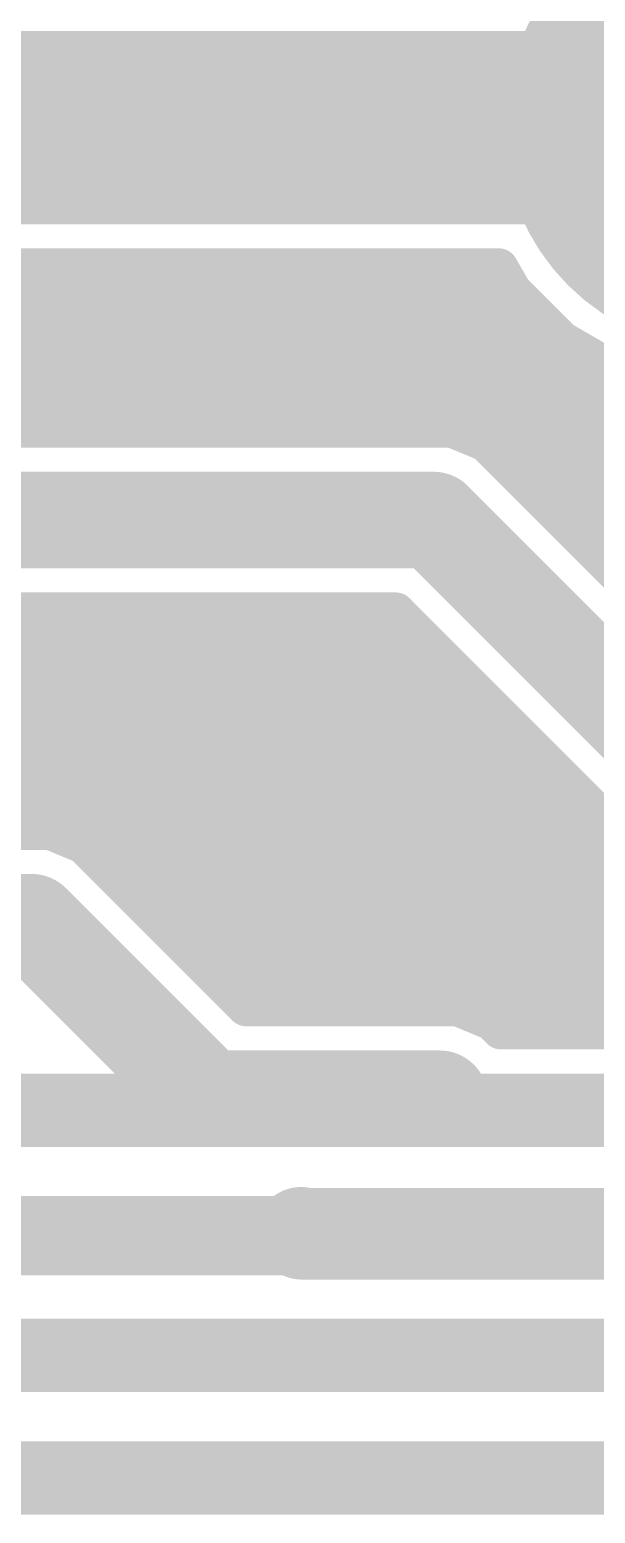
# Model space of a CAD drawing. Extents: x -40.6 to 40.6, y -25.6 to 25.6.
# Drawn here: x 24.08 to 29.94, y 2.24 to 17.6 of the extents above; entities that cross this region are included whole.
import ezdxf

# ---------------------------------------------------------------- set-up
doc = ezdxf.new("R2010")
doc.units = 0
doc.layers.add('16', color=175, linetype='CONTINUOUS')
doc.layers.add('17', color=82, linetype='CONTINUOUS')

# ---------------------------------------------------------------- blocks, each defined once
blk = doc.blocks.new('RECT')
blk.add_solid([(-0.5, -0.5), (0.5, -0.5), (-0.5, 0.5), (0.5, 0.5)])
blk = doc.blocks.new('ROUNDP')
at = {"const_width": 0.5}
blk.add_lwpolyline([(0, -0.25, 1), (0, 0.25, 1), (0, -0.25)], format="xyb", dxfattribs=at)

msp = doc.modelspace()

# ---------------------------------------------------------------- linework, layer by layer
at = {"layer": '16'}
for points, const_width in [([(31.0896, 16.5862), (21.8948, 16.5862)], 2), ([(22.1719, 15.0368), (28.999, 15.0368)], 0.4064), ([(22.2681, 15.133), (28.9434, 15.133)], 0.4064), ([(28.9434, 15.133), (29.0833, 14.8908)], 0.4064), ([(29.0833, 14.8908), (29.5974, 14.3767)], 0.4064), ([(21.7655, 14.6304), (29.3437, 14.6304)], 0.4064), ([(29.5974, 14.3767), (30.227, 14.0132)], 0.4064), ([(21.3591, 14.224), (29.8618, 14.224)], 0.4064), ([(21.316, 13.8176), (32.6728, 13.8176)], 0.4064), ([(28.4598, 13.4754), (21.316, 13.4754)], 0.4064), ([(28.8101, 13.3303), (28.4598, 13.4754)], 0.4064), ([(28.6148, 13.4112), (32.2664, 13.4112)], 0.4064), ([(34.0171, 8.1233), (28.8101, 13.3303)], 0.4064), ([(29.1356, 13.0048), (32.038, 13.0048)], 0.4064), ([(19.6088, 12.5222), (27.6352, 12.5222)], 1), ([(27.6352, 12.5222), (28.2702, 12.5222)], 1), ([(28.2702, 12.5222), (33.4772, 7.3152)], 1), ([(29.542, 12.5984), (31.8697, 12.5984)], 0.4064), ([(29.9484, 12.192), (31.7816, 12.192)], 0.4064), ([(20.7107, 11.569), (27.8754, 11.569)], 0.4064), ([(27.8754, 11.569), (32.524, 6.9204)], 0.4064), ([(20.5209, 11.3792), (28.0652, 11.3792)], 0.4064), ([(18.6962, 10.9728), (28.4716, 10.9728)], 0.4064), ([(18.2898, 10.5664), (28.878, 10.5664)], 0.4064), ([(17.8834, 10.16), (29.2844, 10.16)], 0.4064), ([(17.477, 9.7536), (29.6908, 9.7536)], 0.4064), ([(18.8976, 9.7282), (28.1178, 9.7282)], 0.5), ([(28.1178, 9.7282), (31.0896, 6.7564)], 0.5), ([(17.0706, 9.3472), (30.0972, 9.3472)], 0.4064), ([(24.2942, 9.3098), (20.1304, 9.3098)], 0.4064), ([(24.6445, 9.1647), (24.2942, 9.3098)], 0.4064), ([(25.6605, 8.1487), (24.6445, 9.1647)], 0.4064), ([(24.8684, 8.9408), (30.5036, 8.9408)], 0.4064), ([(24.0538, 8.3566), (20.3962, 8.3566)], 1), ([(24.0538, 8.3566), (24.1046, 8.3566)], 1), ([(24.1046, 8.3566), (25.1206, 7.3406)], 1), ([(25.2748, 8.5344), (30.91, 8.5344)], 0.4064), ([(26.3273, 7.4819), (25.6605, 8.1487)], 0.4064), ([(25.6812, 8.128), (31.3164, 8.128)], 0.4064), ([(25.1206, 7.3406), (25.9325, 6.5287)], 1), ([(26.0876, 7.7216), (31.7228, 7.7216)], 0.4064), ([(28.5215, 7.4819), (26.3273, 7.4819)], 0.4064), ([(28.8718, 7.3368), (28.5215, 7.4819)], 0.4064), ([(28.9654, 7.2432), (28.8718, 7.3368)], 0.4064), ([(28.8934, 7.3152), (32.1292, 7.3152)], 0.4064), ([(30.2577, 7.2432), (28.9654, 7.2432)], 0.4064), ([(25.9325, 6.5287), (26.9002, 6.5287)], 1), ([(26.9002, 6.5287), (28.3319, 6.5287)], 1), ([(26.9002, 6.4152), (26.9002, 6.5287)], 0.3048), ([(26.895, 6.41), (26.9002, 6.4152)], 0.3048), ([(26.9042, 5.1308), (26.895, 5.14)], 0.95), ([(30.7594, 5.1308), (26.9042, 5.1308)], 0.95), ([(23.2918, 5.1054), (26.8604, 5.1054)], 0.8128), ([(23.2628, 5.14), (26.895, 5.14)], 0.4064), ([(26.895, 5.14), (23.2628, 5.14)], 0.4064), ([(26.8604, 5.1054), (26.895, 5.14)], 0.4064), ([(30.5272, 5.14), (26.895, 5.14)], 0.4064), ([(26.895, 5.14), (26.895, 5.14)], 0.4064), ([(26.895, 5.14), (30.5272, 5.14)], 0.4064), ([(26.895, 5.14), (26.895, 5.14)], 0.4064), ([(26.8858, 3.8608), (22.7584, 3.8608)], 0.3048), ([(26.8858, 3.8608), (26.895, 3.87)], 0.3048), ([(26.7462, 2.5654), (26.7716, 2.54)], 0.4064), ([(26.835, 2.54), (26.895, 2.6)], 0.4064), ([(22.5298, 2.5654), (26.7462, 2.5654)], 0.3048), ([(26.7716, 2.54), (26.835, 2.54)], 0.4064), ([(26.7462, 2.5654), (26.7716, 2.54)], 0.3048)]:
    msp.add_lwpolyline(points, dxfattribs=dict(at, const_width=const_width))
for points, const_width in [([(29.0314, 15.1838, 1), (28.8555, 15.0822)], 0.2032), ([(28.9434, 15.0314, 1), (28.9434, 15.2346)], 0.2032), ([(28.999, 14.9352, 1), (28.999, 15.1384)], 0.2032), ([(29.1551, 14.9626, 1), (29.0114, 14.8189)], 0.2032), ([(28.9953, 14.84, 1), (29.1713, 14.9416)], 0.2032), ([(29.3437, 14.5288, 1), (29.3437, 14.732)], 0.2032), ([(29.6482, 14.4647, 1), (29.5466, 14.2887)], 0.2032), ([(29.5255, 14.3048, 1), (29.6692, 14.4485)], 0.2032), ([(29.8618, 14.1224, 1), (29.8618, 14.3256)], 0.2032), ([(28.4987, 13.5693, 1), (28.4209, 13.3815)], 0.2032), ([(28.4598, 13.3738, 1), (28.4598, 13.577)], 0.2032), ([(28.6148, 13.5128, 1), (28.6148, 13.3096)], 0.2032), ([(28.882, 13.4021, 1), (28.7383, 13.2584)], 0.2032), ([(28.7713, 13.2364, 1), (28.849, 13.4241)], 0.2032), ([(29.1356, 13.1064, 1), (29.1356, 12.9032)], 0.2032), ([(27.6352, 12.7722, 1), (27.6352, 12.2722)], 0.5), ([(27.6352, 12.2722, 1), (27.6352, 12.7722)], 0.5), ([(28.447, 12.699, 1), (28.0934, 12.3454)], 0.5), ([(28.2702, 12.2722, 1), (28.2702, 12.7722)], 0.5), ([(29.542, 12.7, 1), (29.542, 12.4968)], 0.2032), ([(29.9484, 12.2936, 1), (29.9484, 12.0904)], 0.2032), ([(27.9472, 11.6408, 1), (27.8035, 11.4972)], 0.2032), ([(27.8754, 11.4674, 1), (27.8754, 11.6706)], 0.2032), ([(28.0652, 11.2776, 1), (28.0652, 11.4808)], 0.2032), ([(28.4716, 10.8712, 1), (28.4716, 11.0744)], 0.2032), ([(28.878, 10.4648, 1), (28.878, 10.668)], 0.2032), ([(29.2844, 10.0584, 1), (29.2844, 10.2616)], 0.2032), ([(28.2062, 9.8166, 1), (28.0294, 9.6398)], 0.25), ([(28.1178, 9.6032, 1), (28.1178, 9.8532)], 0.25), ([(29.6908, 9.652, 1), (29.6908, 9.8552)], 0.2032), ([(24.3331, 9.4037, 1), (24.2553, 9.2159)], 0.2032), ([(24.2942, 9.2082, 1), (24.2942, 9.4114)], 0.2032), ([(24.7164, 9.2365, 1), (24.5727, 9.0928)], 0.2032), ([(24.6057, 9.0708, 1), (24.6834, 9.2585)], 0.2032), ([(24.8684, 9.0424, 1), (24.8684, 8.8392)], 0.2032), ([(24.0538, 8.6066, 1), (24.0538, 8.1066)], 0.5), ([(24.2814, 8.5334, 1), (23.9278, 8.1798)], 0.5), ([(24.0538, 8.1066, 1), (24.0538, 8.6066)], 0.5), ([(24.1046, 8.1066, 1), (24.1046, 8.6066)], 0.5), ([(25.2748, 8.636, 1), (25.2748, 8.4328)], 0.2032), ([(25.7324, 8.2205, 1), (25.5887, 8.0768)], 0.2032), ([(25.6812, 8.2296, 1), (25.6812, 8.0264)], 0.2032), ([(25.5887, 8.0768, 1), (25.7324, 8.2205)], 0.2032), ([(25.2974, 7.5174, 1), (24.9438, 7.1638)], 0.5), ([(26.0876, 7.8232, 1), (26.0876, 7.62)], 0.2032), ([(24.9438, 7.1638, 1), (25.2974, 7.5174)], 0.5), ([(26.3273, 7.5835, 1), (26.3273, 7.3803)], 0.2032), ([(28.5603, 7.5757, 1), (28.4826, 7.388)], 0.2032), ([(28.5215, 7.3803, 1), (28.5215, 7.5835)], 0.2032), ([(26.2555, 7.41, 1), (26.3992, 7.5537)], 0.2032), ([(28.9436, 7.4086, 1), (28.8, 7.2649)], 0.2032), ([(28.8329, 7.2429, 1), (28.9107, 7.4306)], 0.2032), ([(28.8934, 7.4168, 1), (28.8934, 7.2136)], 0.2032), ([(28.9654, 7.3448, 1), (28.9654, 7.1416)], 0.2032), ([(28.8935, 7.1714, 1), (29.0372, 7.315)], 0.2032), ([(25.9325, 6.7787, 1), (25.9325, 6.2787)], 0.5), ([(25.7557, 6.3519, 1), (26.1093, 6.7055)], 0.5), ([(26.9002, 6.7787, 1), (26.9002, 6.2787)], 0.5), ([(26.9002, 6.2787, 1), (26.9002, 6.7787)], 0.5), ([(28.3319, 6.2787, 1), (28.3319, 6.7787)], 0.5), ([(26.9764, 6.5287, 1), (26.824, 6.5287)], 0.1524), ([(26.8411, 6.4639, 1), (26.9489, 6.3561)], 0.1524), ([(26.824, 6.4152, 1), (26.9764, 6.4152)], 0.1524), ([(26.9541, 6.3613, 1), (26.8463, 6.4691)], 0.1524), ([(27.0629, 5.3079, 1), (26.7271, 4.9721)], 0.475), ([(26.9042, 5.3683, 1), (26.9042, 4.8933)], 0.475), ([(26.7363, 4.9629, 1), (27.0721, 5.2987)], 0.475), ([(26.8604, 4.9022, 1), (26.8604, 5.3086)], 0.4064), ([(26.7886, 5.1772, 1), (26.9322, 5.0336)], 0.2032), ([(26.895, 5.2416, 1), (26.895, 5.0384)], 0.2032), ([(26.9966, 5.14, 1), (26.7934, 5.14)], 0.2032), ([(26.895, 5.2416, 1), (26.895, 5.0384)], 0.2032), ([(26.9966, 5.14, 1), (26.7934, 5.14)], 0.2032), ([(26.7934, 5.14, 1), (26.9966, 5.14)], 0.2032), ([(26.7934, 5.14, 1), (26.9966, 5.14)], 0.2032), ([(26.9668, 5.0682, 1), (26.8232, 5.2118)], 0.2032), ([(26.895, 5.0384, 1), (26.895, 5.2416)], 0.2032), ([(26.895, 5.0384, 1), (26.895, 5.2416)], 0.2032), ([(26.9489, 3.8161, 1), (26.8411, 3.9239)], 0.1524), ([(26.8858, 3.7846, 1), (26.8858, 3.937)], 0.1524), ([(26.8319, 3.9147, 1), (26.9397, 3.8069)], 0.1524), ([(26.818, 2.6372, 1), (26.6744, 2.4936)], 0.2032), ([(26.9668, 2.5282, 1), (26.8232, 2.6718)], 0.2032), ([(26.7716, 2.6416, 1), (26.7716, 2.4384)], 0.2032), ([(26.8001, 2.6193, 1), (26.6923, 2.5115)], 0.1524), ([(26.6998, 2.4682, 1), (26.8434, 2.6118)], 0.2032), ([(26.7632, 2.6118, 1), (26.9068, 2.4682)], 0.2032), ([(26.7177, 2.4861, 1), (26.8255, 2.5939)], 0.1524), ([(26.7462, 2.4892, 1), (26.7462, 2.6416)], 0.1524), ([(26.835, 2.4384, 1), (26.835, 2.6416)], 0.2032)]:
    msp.add_lwpolyline(points, format="xyb", dxfattribs=dict(at, const_width=const_width))

# ---------------------------------------------------------------- block references
at = {"layer": '16', "xscale": 6.35, "yscale": 0.76, "rotation": 180}
for p in [(26.895, 6.41), (26.895, 5.14), (26.895, 3.87), (26.895, 2.6)]:
    msp.add_blockref('RECT', p, dxfattribs=at)
at = {"layer": '17', "xscale": 4.616, "yscale": 4.616}
msp.add_blockref('ROUNDP', (31.2928, 16.5862), dxfattribs=at)

doc.saveas('drawing.dxf')
